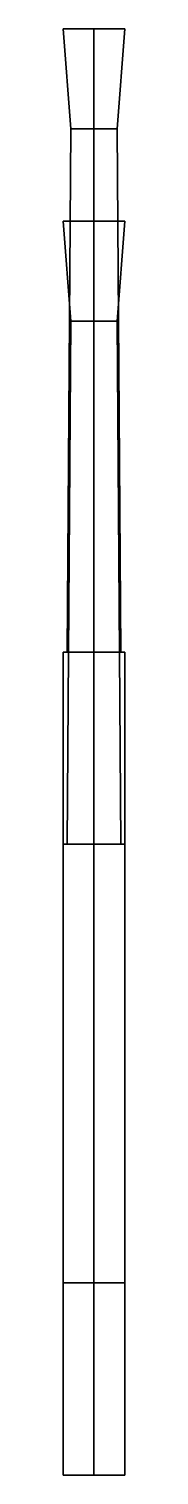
# Model space of a CAD drawing. Extents: x -0.04 to 0.04, y 0.33 to 2.21.
import ezdxf

# ---------------------------------------------------------------- set-up
doc = ezdxf.new("R2010")
doc.units = 0
doc.layers.add('GUN', color=1, linetype='CONTINUOUS')

msp = doc.modelspace()

# ---------------------------------------------------------------- linework, layer by layer
at = {"layer": 'GUN'}
for points in [[(0, 2.21, -0.22), (-0.04, 2.21, -0.18), (0, 2.21, -0.14), (0.04, 2.21, -0.18)], [(0, 2.21, -0.14), (-0.04, 2.21, -0.18), (-0.03, 2.08, -0.18), (0, 2.08, -0.15)], [(-0.04, 2.21, -0.18), (0, 2.21, -0.22), (0, 2.08, -0.21), (-0.03, 2.08, -0.18)], [(0.04, 2.21, -0.18), (0, 2.21, -0.14), (0, 2.08, -0.15), (0.03, 2.08, -0.18)], [(0, 2.21, -0.22), (0.04, 2.21, -0.18), (0.03, 2.08, -0.18), (0, 2.08, -0.21)], [(0, 2.08, -0.15), (-0.03, 2.08, -0.18), (-0.035, 1.4, -0.18), (0, 1.4, -0.145)], [(-0.03, 2.08, -0.18), (0, 2.08, -0.21), (0, 1.4, -0.215), (-0.035, 1.4, -0.18)], [(0.03, 2.08, -0.18), (0, 2.08, -0.15), (0, 1.4, -0.145), (0.035, 1.4, -0.18)], [(0, 2.08, -0.21), (0.03, 2.08, -0.18), (0.035, 1.4, -0.18), (0, 1.4, -0.215)], [(-0.04, 1.96, 0.19), (0, 1.96, 0.15), (0, 1.83, 0.16), (-0.03, 1.83, 0.19)], [(0, 1.96, 0.23), (-0.04, 1.96, 0.19), (-0.03, 1.83, 0.19), (0, 1.83, 0.22)], [(0, 1.96, 0.15), (-0.04, 1.96, 0.19), (0, 1.96, 0.23), (0.04, 1.96, 0.19)], [(0, 1.96, 0.15), (0.04, 1.96, 0.19), (0.03, 1.83, 0.19), (0, 1.83, 0.16)], [(0.04, 1.96, 0.19), (0, 1.96, 0.23), (0, 1.83, 0.22), (0.03, 1.83, 0.19)], [(-0.03, 1.83, 0.19), (0, 1.83, 0.16), (0, 1.15, 0.155), (-0.035, 1.15, 0.19)], [(0, 1.83, 0.22), (-0.03, 1.83, 0.19), (-0.035, 1.15, 0.19), (0, 1.15, 0.225)], [(0, 1.83, 0.16), (0.03, 1.83, 0.19), (0.035, 1.15, 0.19), (0, 1.15, 0.155)], [(0.03, 1.83, 0.19), (0, 1.83, 0.22), (0, 1.15, 0.225), (0.035, 1.15, 0.19)], [(0, 0.58, -0.22), (-0.04, 0.58, -0.18), (-0.04, 1.4, -0.18), (0, 1.4, -0.22)], [(-0.04, 0.58, -0.18), (0, 0.58, -0.14), (0, 1.4, -0.14), (-0.04, 1.4, -0.18)], [(0.04, 0.58, -0.18), (0, 0.58, -0.22), (0, 1.4, -0.22), (0.04, 1.4, -0.18)], [(0, 0.58, -0.14), (0.04, 0.58, -0.18), (0.04, 1.4, -0.18), (0, 1.4, -0.14)], [(-0.04, 0.33, 0.19), (0, 0.33, 0.23), (0, 1.15, 0.23), (-0.04, 1.15, 0.19)], [(0, 0.33, 0.15), (-0.04, 0.33, 0.19), (-0.04, 1.15, 0.19), (0, 1.15, 0.15)], [(0, 0.33, 0.23), (0.04, 0.33, 0.19), (0.04, 1.15, 0.19), (0, 1.15, 0.23)], [(0.04, 0.33, 0.19), (0, 0.33, 0.15), (0, 1.15, 0.15), (0.04, 1.15, 0.19)]]:
    msp.add_3dface(points, dxfattribs=at)

doc.saveas('drawing.dxf')
